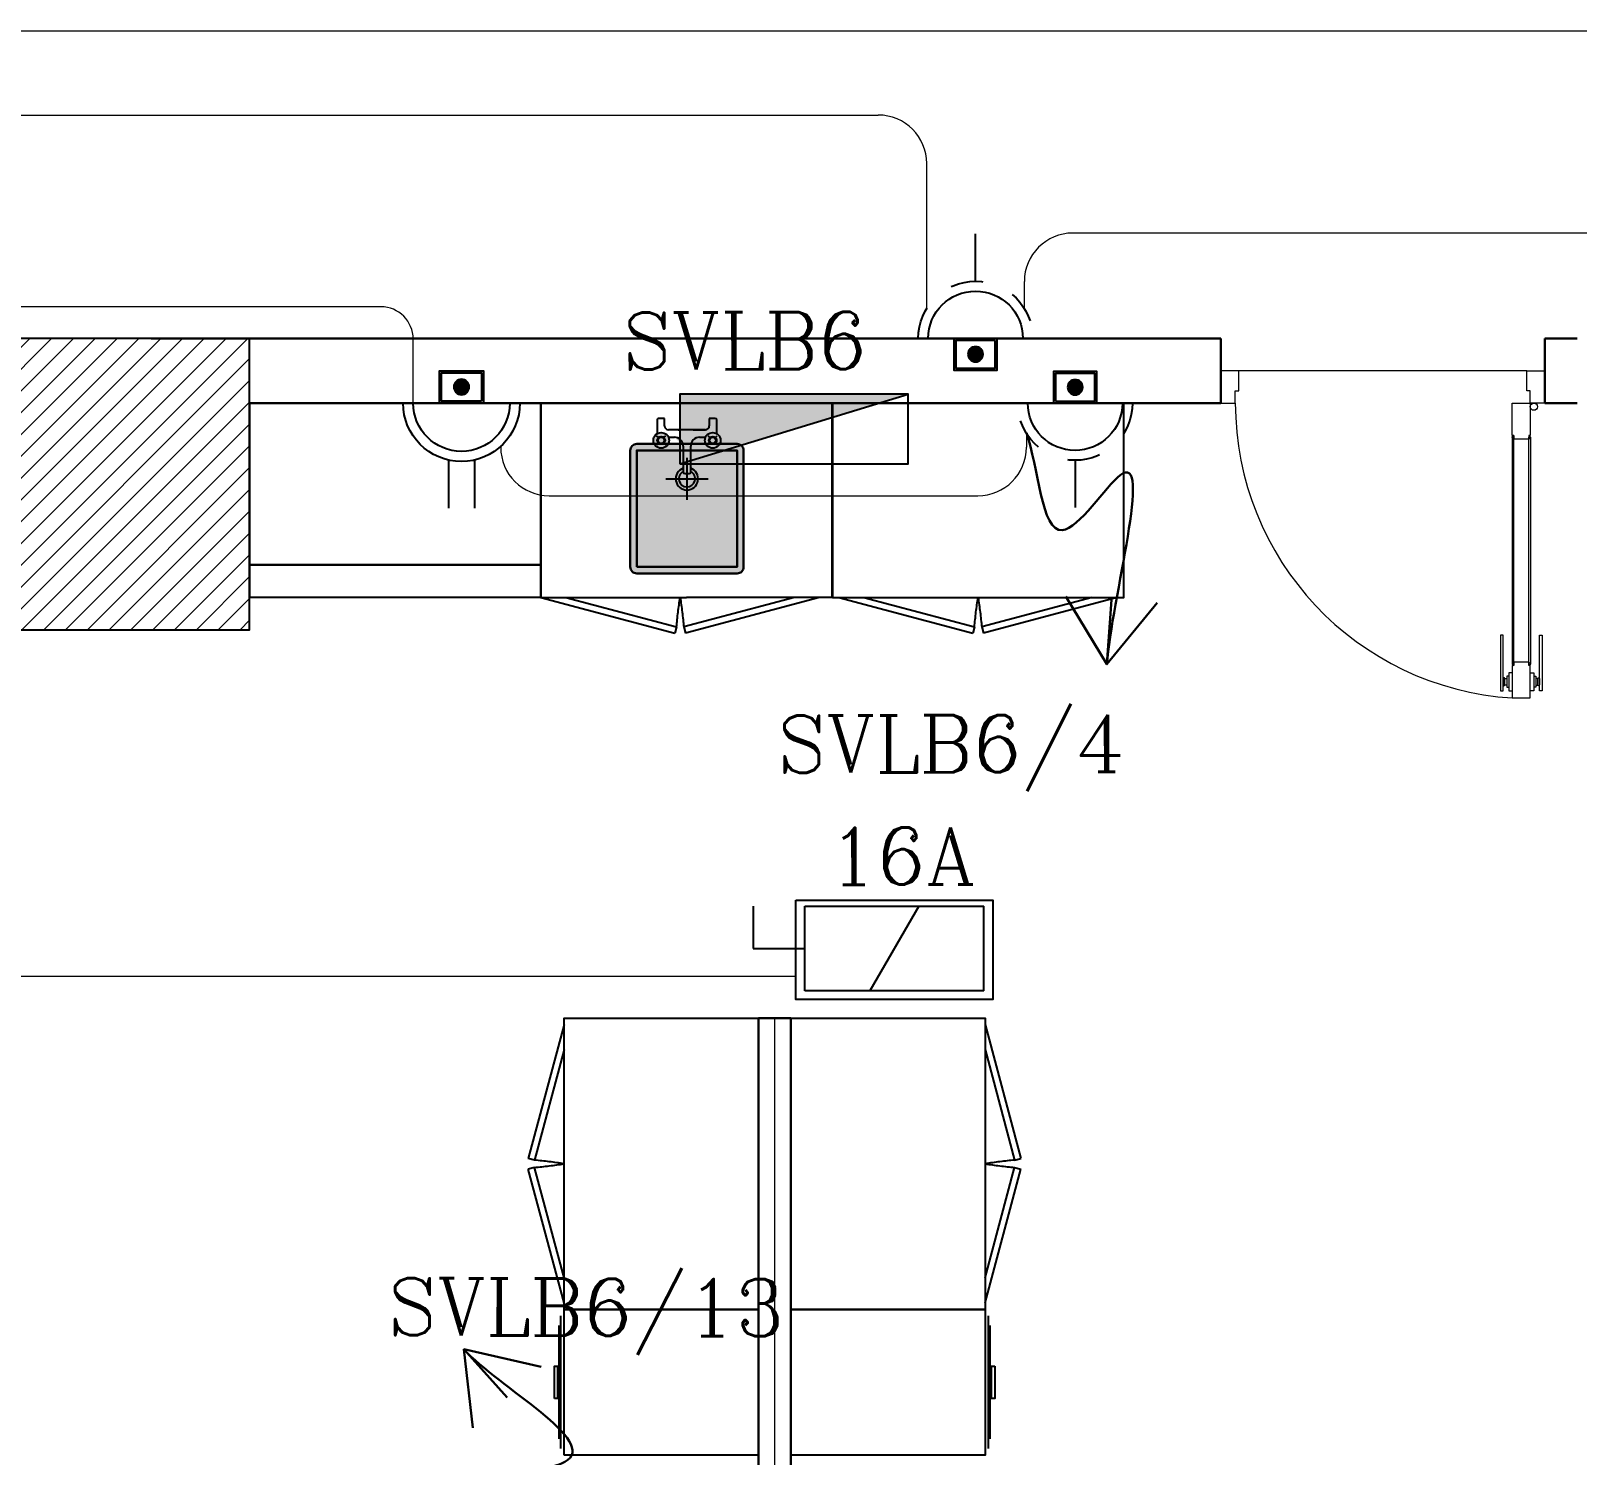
# Model space of a CAD drawing. Extents: x 1315 to 1416, y 473 to 837.
# Drawn here: x 1346.661 to 1351.436, y 584.752 to 589.152 of the extents above; entities that cross this region are included whole.
import ezdxf

# ---------------------------------------------------------------- set-up
doc = ezdxf.new("R2010")
doc.units = 0
doc.header["$MEASUREMENT"] = 0
doc.linetypes.add('ACAD_ISO02W100', pattern=[15, 12, -3])
doc.linetypes.add('DASHED', pattern=[19.05, 12.7, -6.35])
doc.layers.get('0').update_dxf_attribs({"color": 252, "linetype": 'CONTINUOUS', "lineweight": 30})
for name, color, linetype in [('-FUR', 252, 'CONTINUOUS'), ('E-SOCKETS', 6, 'CONTINUOUS'), ('E-WIRING', 3, 'CONTINUOUS'), ('ELE', 2, 'CONTINUOUS'), ('SAN', 252, 'CONTINUOUS'), ('WIRING', 4, 'CONTINUOUS')]:
    doc.layers.add(name, color=color, linetype=linetype)
for name, color, linetype, lineweight in [('Column', 252, 'CONTINUOUS', 25), ('DOOR', 252, 'CONTINUOUS', 9), ('elev', 252, 'CONTINUOUS', 9), ('hatch', 252, 'CONTINUOUS', 9), ('Wall', 252, 'CONTINUOUS', 30), ('WIRRING', 3, 'CONTINUOUS', 5)]:
    doc.layers.add(name, color=color, linetype=linetype, lineweight=lineweight)
doc.styles.add('ARIAL', font='arial.ttf')
doc.styles.add('E80', font='romanc.shx')
doc.dimstyles.new('DIM-100-IN', dxfattribs={"dimtxt": 0.22, "dimasz": 0.1, "dimexe": 0.15, "dimexo": 0.15, "dimgap": 0, "dimtad": 0, "dimrnd": 0.05, "dimzin": 1, "dimdsep": 46, "dimtxsty": 'ARIAL', "dimblk": 'DOT', "dimcen": 0.2, "dimclrd": 256, "dimclre": 256, "dimclrt": 23, "dimadec": 0, "dimazin": 0, "dimtfac": 1, "dimtmove": 2, "dimatfit": 2, "dimldrblk": 'OPEN90', "dimfxl": 0.15, "dimfxlon": 1, "dimtolj": 1, "dimtzin": 0, "dimlwe": -1, "dimarcsym": 0})

# ---------------------------------------------------------------- blocks, each defined once
blk = doc.blocks.new('d3')
at = {"layer": 'DOOR'}
for p, q in [((45.6622, -61.5054), (45.6622, -60.8055)), ((45.6672, -60.8055), (45.6672, -61.5054)), ((45.7138, -60.8055), (45.7138, -61.5054)), ((45.7188, -61.5054), (45.7188, -60.8055)), ((45.6738, -61.711), (46.5627, -61.711))]:
    blk.add_line(p, q, dxfattribs=at)
for points in [[(45.6343, -60.8945), (45.6263, -60.8945), (45.6263, -60.7222), (45.6343, -60.7222)], [(45.6672, -60.8), (45.6672, -60.8111), (45.7138, -60.8111), (45.7138, -60.8), (45.7183, -60.8), (45.7183, -60.7), (45.7183, -60.7), (45.6627, -60.7), (45.6627, -60.8)], [(45.7466, -60.8945), (45.7547, -60.8945), (45.7547, -60.7222), (45.7466, -60.7222)], [(45.6461, -60.74), (45.6396, -60.74), (45.6396, -60.7602), (45.6461, -60.7602)], [(45.7349, -60.74), (45.7414, -60.74), (45.7414, -60.7602), (45.7349, -60.7602)], [(45.6672, -61.511), (45.6672, -61.4999), (45.7138, -61.4999), (45.7138, -61.511), (45.7183, -61.511), (45.7183, -61.611), (45.7183, -61.611), (45.6627, -61.611), (45.6627, -61.511)], [(45.6183, -61.711), (45.6183, -61.611), (45.6627, -61.611), (45.6627, -61.6489), (45.6738, -61.6489), (45.6738, -61.711)], [(46.6183, -61.711), (46.6183, -61.611), (46.5737, -61.611), (46.5737, -61.6489), (46.5626, -61.6489), (46.5627, -61.711)]]:
    blk.add_lwpolyline(points, close=True, dxfattribs=at)
for points in [[(45.6343, -60.7403, -1), (45.6396, -60.7403), (45.6396, -60.7403), (45.6396, -60.7599), (45.6396, -60.7599, -1), (45.6343, -60.7599), (45.6343, -60.7599)], [(45.7466, -60.7403, 1), (45.7414, -60.7403), (45.7414, -60.7403), (45.7414, -60.7599), (45.7414, -60.7599, 1), (45.7466, -60.7599), (45.7466, -60.7599)], [(45.6672, -60.8105), (45.6672, -60.8105, -1), (45.6672, -60.8006)], [(45.7138, -60.8105), (45.7138, -60.8105, 1), (45.7138, -60.8006)], [(45.6672, -61.5005), (45.6672, -61.5005, 1), (45.6672, -61.5104)], [(45.7138, -61.5005), (45.7138, -61.5005, -1), (45.7138, -61.5104)]]:
    blk.add_lwpolyline(points, format="xyb", close=True, dxfattribs=at)
for points in [[(45.6516, -60.7674), (45.6461, -60.7674), (45.6461, -60.7329), (45.6516, -60.7329)], [(45.6627, -60.7778), (45.6516, -60.7778), (45.6516, -60.7222), (45.6627, -60.7222)], [(45.7183, -60.7778), (45.7294, -60.7778), (45.7294, -60.7222), (45.7183, -60.7222)], [(45.7294, -60.7674), (45.7349, -60.7674), (45.7349, -60.7329), (45.7294, -60.7329)]]:
    blk.add_lwpolyline(points, dxfattribs=at)
blk.add_circle((45.6516, -61.5999), 0.0111, dxfattribs=at)
blk.add_arc((45.6609, -61.611), 0.9128, 360, 86.3977, dxfattribs=at)
blk = doc.blocks.new('YY5Y5')
at = {"layer": 'SAN', "color": 1}
for p, q in [((433.83, 542.04), (433.83, 538.56)), ((435.73, 542.41), (434.2, 542.41)), ((435.73, 540.55), (435.73, 542.41)), ((447.16, 542.41), (447.16, 540.55)), ((448.69, 542.41), (447.16, 542.41)), ((449.07, 538.56), (449.07, 542.04)), ((434.16, 537.56), (433.7, 538.02)), ((435.58, 537.56), (436.04, 538.02)), ((436.72, 537.65), (438.25, 537.65)), ((446.18, 539.55), (436.73, 539.55)), ((443.04, 539.55), (446.16, 539.55)), ((444.65, 537.65), (446.18, 537.65)), ((447.32, 537.56), (446.86, 538.02)), ((448.74, 537.56), (449.2, 538.02)), ((434.16, 536.15), (433.7, 535.69)), ((435.58, 536.15), (436.04, 535.69)), ((440.5, 535.4), (440.5, 528.74)), ((442.4, 528.74), (442.4, 535.4)), ((447.32, 536.15), (446.86, 535.69)), ((448.74, 536.15), (449.2, 535.69)), ((440.87, 528.36), (442.03, 528.36))]:
    blk.add_line(p, q, dxfattribs=at)
at = {"layer": 'SAN', "color": 1, "linetype": 'Continuous'}
blk.add_line((439.23, 539.55), (439.86, 539.55), dxfattribs=at)
at = {"layer": 'SAN', "color": 2, "linetype": 'DASHED'}
for points in [[(441.45, 532.42), (441.45, 521.63)], [(436.06, 527.03), (446.84, 527.03)]]:
    blk.add_lwpolyline(points, dxfattribs=at)
at = {"layer": 'SAN', "color": 1}
for centre, radius in [((434.87, 536.85), 2), ((434.87, 536.85), 1), ((434.87, 536.85), 0.8), ((448.03, 536.85), 2), ((448.03, 536.85), 1), ((448.03, 536.85), 0.8)]:
    blk.add_circle(centre, radius, dxfattribs=at)
for centre, radius, start, end in [((434.2, 542.04), 0.375, 90, 180), ((448.69, 542.04), 0.375, 0, 90), ((436.73, 540.55), 1, 180, 270), ((438.25, 535.4), 2.25, 0, 90), ((444.65, 535.4), 2.25, 90, 180), ((446.16, 540.55), 1, 270, 0), ((441.45, 527.03), 2.86, 109.4319, 70.5681), ((441.45, 527.03), 2.08, 117.2765, 62.7235), ((440.87, 528.74), 0.375, 180, 270), ((442.03, 528.74), 0.375, 270, 360)]:
    blk.add_arc(centre, radius, start, end, dxfattribs=at)
blk = doc.blocks.new('fd')
at = {"layer": '-FUR'}
h = blk.add_hatch(color=254, dxfattribs=at)
h.paths.add_polyline_path([(1322.6636, 576.6994), (1322.3536, 576.6994), (1322.3536, 577.0594), (1322.6636, 577.0594)], flags=16)
edge = h.paths.add_edge_path()
edge.add_line((1322.6636, 576.6794), (1322.3536, 576.6794))
edge.add_arc((1322.3536, 576.6994), 0.02, 180, 270, ccw=False)
edge.add_line((1322.3336, 576.6994), (1322.3336, 577.0594))
edge.add_arc((1322.3536, 577.0594), 0.02, 90, 180, ccw=False)
edge.add_line((1322.3536, 577.0794), (1322.6636, 577.0794))
edge.add_arc((1322.6636, 577.0594), 0.02, 0, 90, ccw=False)
edge.add_line((1322.6836, 577.0594), (1322.6836, 576.6994))
edge.add_arc((1322.6636, 576.6994), 0.02, -90, 0, ccw=False)
blk.add_hatch(color=253, dxfattribs=at).paths.add_polyline_path([(1322.6636, 577.0594), (1322.6636, 576.6994), (1322.3536, 576.6994), (1322.3536, 577.0594)])
h = blk.add_hatch(color=251, dxfattribs=at)
h.paths.add_polyline_path([(1322.6337, 577.0294), (1322.6636, 577.0594), (1322.6636, 576.6994), (1322.6336, 576.7294)])
h.paths.add_polyline_path([(1322.6336, 576.7294), (1322.6636, 576.6994), (1322.3536, 576.6994), (1322.3836, 576.7294)])
h = blk.add_hatch(color=252, dxfattribs=at)
h.paths.add_polyline_path([(1322.3836, 577.0294), (1322.3536, 577.0594), (1322.6636, 577.0594), (1322.6337, 577.0294)])
h.paths.add_polyline_path([(1322.3836, 576.7294), (1322.3536, 576.6994), (1322.3536, 577.0594), (1322.3836, 577.0294)])
for p, q in [((1322.4784, 577.2056), (1322.0597, 577.2056)), ((1322.4784, 577.2056), (1322.9597, 577.2056)), ((1322.0597, 576.6056), (1322.5097, 576.6056)), ((1322.9597, 576.6056), (1322.5097, 576.6056))]:
    blk.add_line(p, q, dxfattribs=at)
at = {"layer": '-FUR', "linetype": 'ACAD_ISO02W100'}
for p, q in [((1322.0597, 577.2056), (1322.5097, 577.2056)), ((1322.9597, 577.2056), (1322.5097, 577.2056)), ((1322.0997, 576.6056), (1322.5133, 576.4948)), ((1322.177, 576.6056), (1322.5185, 576.5141)), ((1322.8824, 576.6056), (1322.541, 576.5141)), ((1322.9597, 576.6056), (1322.5462, 576.4948)), ((1322.5185, 576.5141), (1322.5133, 576.4948)), ((1322.541, 576.5141), (1322.5462, 576.4948))]:
    blk.add_line(p, q, dxfattribs=at)
for centre, start, end in [((1324.045, 576.3727), 171.2611, 174.7069), ((1321.0144, 576.3727), 5.2931, 8.7389)]:
    blk.add_arc(centre, 1.5331, start, end, dxfattribs=at)
for p, q in [((1322.0597, 577.2056), (1322.0597, 576.6056)), ((1322.9597, 577.2056), (1322.9597, 576.6056))]:
    blk.add_line(p, q)
blk.add_lwpolyline([(1322.6636, 576.6794), (1322.3536, 576.6794, -0.414214), (1322.3336, 576.6994), (1322.3336, 577.0594, -0.414214), (1322.3536, 577.0794), (1322.6636, 577.0794, -0.414214), (1322.6836, 577.0594), (1322.6836, 576.6994, -0.414214)], format="xyb", close=True)
blk.add_lwpolyline([(1322.6636, 576.6794), (1322.3536, 576.6794, -0.414214), (1322.3336, 576.6994), (1322.3336, 577.0594, -0.414214), (1322.3536, 577.0794), (1322.6636, 577.0794, -0.414214), (1322.6836, 577.0594), (1322.6836, 576.6994, -0.414214)], format="xyb", close=True)
blk.add_lwpolyline([(1322.6636, 576.6994), (1322.3536, 576.6994), (1322.3536, 577.0594), (1322.6636, 577.0594)], close=True)
at = {"extrusion": (0, 0, -1), "xscale": 0.0121000000000322, "yscale": 0.0121000000000322, "zscale": -0.0121}
blk.add_blockref('YY5Y5', (-1327.8502, 570.5947), dxfattribs=at)
blk = doc.blocks.new('juy')
blk.add_line((1322.9597, 577.2056), (1322.9597, 576.6056))
blk.add_blockref('fd', (0, 0))
blk = doc.blocks.new('5')
at = {"layer": '-FUR', "linetype": 'ACAD_ISO02W100'}
for p, q in [((41999.7885, -66320.4478), (42000.6885, -66320.4478)), ((41999.8085, -66321.0478), (42000.2221, -66321.1587)), ((41999.8858, -66321.0478), (42000.2273, -66321.1393)), ((42000.5913, -66321.0478), (42000.2498, -66321.1393)), ((42000.6685, -66321.0478), (42000.255, -66321.1587)), ((42000.2273, -66321.1393), (42000.2221, -66321.1587)), ((42000.2498, -66321.1393), (42000.255, -66321.1587))]:
    blk.add_line(p, q, dxfattribs=at)
at = {"layer": '-FUR'}
blk.add_lwpolyline([(41999.7885, -66320.4478), (42000.6885, -66320.4478), (42000.6885, -66321.0478), (41999.7885, -66321.0478)], close=True, dxfattribs=at)
at = {"layer": '-FUR', "linetype": 'ACAD_ISO02W100'}
for centre, start, end in [((42001.7538, -66321.2808), 171.2611, 174.7069), ((41998.7233, -66321.2808), 5.2931, 8.7389)]:
    blk.add_arc(centre, 1.5331, start, end, dxfattribs=at)
blk = doc.blocks.new('ba7es')
at = {"layer": '-FUR', "linetype": 'ACAD_ISO02W100'}
blk.add_line((1323.8895, 576.6578), (1322.9895, 576.6578), dxfattribs=at)
for p, q in [((1323.8895, 577.2578), (1322.9895, 577.2578)), ((1322.9895, 577.2578), (1322.9895, 576.6578)), ((1323.8895, 576.6578), (1323.8895, 577.2578)), ((1322.9895, 576.6578), (1322.9895, 576.7578)), ((1322.9895, 576.7578), (1323.8895, 576.7578))]:
    blk.add_line(p, q)
blk = doc.blocks.new('3')
at = {"layer": '-FUR', "linetype": 'ACAD_ISO02W100'}
blk.add_line((41990.0194, -66320.4802), (41990.4694, -66320.4802), dxfattribs=at)
at = {"layer": '-FUR'}
for p, q in [((41990.0394, -66321.0902), (41990.4494, -66321.0902)), ((41990.0694, -66321.0952), (41990.4194, -66321.0952))]:
    blk.add_line(p, q, dxfattribs=at)
blk.add_lwpolyline([(41990.0194, -66321.0802), (41990.4694, -66321.0802), (41990.4694, -66320.4802), (41990.0194, -66320.4802)], close=True, dxfattribs=at)
at = {"layer": '-FUR', "color": 1}
blk.add_lwpolyline([(41990.1944, -66321.1102), (41990.2944, -66321.1102), (41990.2944, -66321.1002), (41990.1944, -66321.1002)], close=True, dxfattribs=at)
blk = doc.blocks.new('LAB 2')
h = blk.add_hatch(color=251)
h.set_gradient(color1=(255, 191, 127), color2=(255, 181, 107), one_color=1, tint=0.71)
edge = h.paths.add_edge_path(flags=16)
edge.add_line((998.1443, 453.3707), (998.4543, 453.3707))
edge.add_arc((998.4543, 453.3907), 0.02, 270, 360)
edge.add_line((998.4743, 453.3907), (998.4743, 453.7507))
edge.add_arc((998.4543, 453.7507), 0.02, 360, 450)
edge.add_line((998.4543, 453.7707), (998.1443, 453.7707))
edge.add_arc((998.1443, 453.7507), 0.02, 450, 540)
edge.add_line((998.1243, 453.7507), (998.1243, 453.3907))
edge.add_arc((998.1443, 453.3907), 0.02, 540, 630)
edge = h.paths.add_edge_path()
edge.add_arc((998.3789, 453.7819), 0.0242, 180, 540, ccw=False)
edge = h.paths.add_edge_path(flags=16)
edge.add_arc((998.3789, 453.7819), 0.0121, 180, 540, ccw=False)
edge = h.paths.add_edge_path(flags=16)
edge.add_arc((998.3789, 453.7819), 0.00968, 180, 540, ccw=False)
edge = h.paths.add_edge_path(flags=16)
edge.add_line((998.3875, 453.7733), (998.393, 453.7678))
edge = h.paths.add_edge_path(flags=16)
edge.add_line((998.3875, 453.7904), (998.393, 453.796))
edge = h.paths.add_edge_path(flags=16)
edge.add_line((998.3704, 453.7733), (998.3648, 453.7678))
edge = h.paths.add_edge_path(flags=16)
edge.add_line((998.3704, 453.7904), (998.3648, 453.796))
h = blk.add_hatch(color=251)
h.set_gradient(color1=(255, 191, 127), color2=(255, 181, 107), one_color=1, tint=0.71)
edge = h.paths.add_edge_path(flags=16)
edge.add_line((998.1443, 453.3707), (998.4543, 453.3707))
edge.add_arc((998.4543, 453.3907), 0.02, 270, 360)
edge.add_line((998.4743, 453.3907), (998.4743, 453.7507))
edge.add_arc((998.4543, 453.7507), 0.02, 360, 450)
edge.add_line((998.4543, 453.7707), (998.1443, 453.7707))
edge.add_arc((998.1443, 453.7507), 0.02, 450, 540)
edge.add_line((998.1243, 453.7507), (998.1243, 453.3907))
edge.add_arc((998.1443, 453.3907), 0.02, 540, 630)
edge = h.paths.add_edge_path()
edge.add_arc((998.2197, 453.7819), 0.0242, 180, 540, ccw=False)
edge = h.paths.add_edge_path(flags=16)
edge.add_arc((998.2197, 453.7819), 0.0121, 180, 540, ccw=False)
edge = h.paths.add_edge_path(flags=16)
edge.add_arc((998.2197, 453.7819), 0.00968, 180, 540, ccw=False)
edge = h.paths.add_edge_path(flags=16)
edge.add_line((998.2282, 453.7733), (998.2338, 453.7678))
edge = h.paths.add_edge_path(flags=16)
edge.add_line((998.2282, 453.7904), (998.2338, 453.796))
edge = h.paths.add_edge_path(flags=16)
edge.add_line((998.2111, 453.7733), (998.2056, 453.7678))
edge = h.paths.add_edge_path(flags=16)
edge.add_line((998.2111, 453.7904), (998.2056, 453.796))
h = blk.add_hatch(color=251)
h.set_gradient(color1=(255, 191, 127), color2=(255, 181, 107), one_color=1, tint=0.71)
h.paths.add_polyline_path([(998.1443, 453.3907), (998.4543, 453.3907), (998.4543, 453.7507), (998.1443, 453.7507)], flags=0)
edge = h.paths.add_edge_path(flags=17)
edge.add_line((998.1443, 453.3707), (998.4543, 453.3707))
edge.add_arc((998.4543, 453.3907), 0.02, 270, 360)
edge.add_line((998.4743, 453.3907), (998.4743, 453.7507))
edge.add_arc((998.4543, 453.7507), 0.02, 360, 450)
edge.add_line((998.4543, 453.7707), (998.1443, 453.7707))
edge.add_arc((998.1443, 453.7507), 0.02, 450, 540)
edge.add_line((998.1243, 453.7507), (998.1243, 453.3907))
edge.add_arc((998.1443, 453.3907), 0.02, 540, 630)
edge = h.paths.add_edge_path(flags=0)
edge.add_line((998.3108, 453.6836), (998.3108, 453.7643))
edge = h.paths.add_edge_path(flags=0)
edge.add_line((998.2878, 453.7643), (998.2878, 453.6836))
edge = h.paths.add_edge_path(flags=0)
edge.add_line((998.2993, 453.7282), (998.2993, 453.5977))
edge = h.paths.add_edge_path(flags=0)
edge.add_line((998.234, 453.663), (998.3646, 453.663))
edge = h.paths.add_edge_path(flags=0)
edge.add_arc((998.2993, 453.663), 0.0346, 109.4319, 430.5681, ccw=False)
edge = h.paths.add_edge_path(flags=0)
edge.add_arc((998.2993, 453.663), 0.0251, 117.2765, 422.7235, ccw=False)
edge = h.paths.add_edge_path(flags=0)
edge.add_arc((998.3063, 453.6836), 0.00454, 270, 360, ccw=False)
edge = h.paths.add_edge_path(flags=0)
edge.add_arc((998.2923, 453.6836), 0.00454, 180, 270, ccw=False)
edge = h.paths.add_edge_path(flags=0)
edge.add_line((998.2923, 453.6791), (998.3063, 453.6791))
edge = h.paths.add_edge_path(flags=16)
edge.add_arc((998.3789, 453.7819), 0.0121, 180, 540, ccw=False)
edge = h.paths.add_edge_path(flags=16)
edge.add_line((998.2282, 453.7733), (998.2338, 453.7678))
edge = h.paths.add_edge_path(flags=16)
edge.add_line((998.2111, 453.7733), (998.2056, 453.7678))
edge = h.paths.add_edge_path(flags=16)
edge.add_line((998.3875, 453.7733), (998.393, 453.7678))
edge = h.paths.add_edge_path(flags=16)
edge.add_line((998.3704, 453.7733), (998.3648, 453.7678))
h = blk.add_hatch(color=251)
h.set_gradient(color1=(255, 191, 127), color2=(255, 181, 107), one_color=1, tint=0.71)
edge = h.paths.add_edge_path(flags=17)
edge.add_line((998.1443, 453.3707), (998.4543, 453.3707))
edge.add_arc((998.4543, 453.3907), 0.02, 270, 360)
edge.add_line((998.4743, 453.3907), (998.4743, 453.7507))
edge.add_arc((998.4543, 453.7507), 0.02, 360, 450)
edge.add_line((998.4543, 453.7707), (998.1443, 453.7707))
edge.add_arc((998.1443, 453.7507), 0.02, 450, 540)
edge.add_line((998.1243, 453.7507), (998.1243, 453.3907))
edge.add_arc((998.1443, 453.3907), 0.02, 540, 630)
h.paths.add_polyline_path([(998.1443, 453.3907), (998.4543, 453.3907), (998.4543, 453.7507), (998.1443, 453.7507)], flags=0)
edge = h.paths.add_edge_path(flags=0)
edge.add_line((998.3108, 453.6836), (998.3108, 453.7643))
edge = h.paths.add_edge_path(flags=0)
edge.add_line((998.2878, 453.7643), (998.2878, 453.6836))
edge = h.paths.add_edge_path(flags=0)
edge.add_line((998.2993, 453.7282), (998.2993, 453.5977))
edge = h.paths.add_edge_path(flags=0)
edge.add_line((998.234, 453.663), (998.3646, 453.663))
edge = h.paths.add_edge_path(flags=0)
edge.add_arc((998.2993, 453.663), 0.0346, 109.4319, 430.5681, ccw=False)
edge = h.paths.add_edge_path(flags=0)
edge.add_arc((998.2993, 453.663), 0.0251, 117.2765, 422.7235, ccw=False)
edge = h.paths.add_edge_path(flags=0)
edge.add_arc((998.3063, 453.6836), 0.00454, 270, 360, ccw=False)
edge = h.paths.add_edge_path(flags=0)
edge.add_arc((998.2923, 453.6836), 0.00454, 180, 270, ccw=False)
edge = h.paths.add_edge_path(flags=0)
edge.add_line((998.2923, 453.6791), (998.3063, 453.6791))
edge = h.paths.add_edge_path(flags=16)
edge.add_arc((998.3789, 453.7819), 0.0121, 180, 540, ccw=False)
edge = h.paths.add_edge_path(flags=16)
edge.add_line((998.2282, 453.7733), (998.2338, 453.7678))
edge = h.paths.add_edge_path(flags=16)
edge.add_line((998.2111, 453.7733), (998.2056, 453.7678))
edge = h.paths.add_edge_path(flags=16)
edge.add_line((998.3875, 453.7733), (998.393, 453.7678))
edge = h.paths.add_edge_path(flags=16)
edge.add_line((998.3704, 453.7733), (998.3648, 453.7678))
h = blk.add_hatch(color=251)
h.set_gradient(color1=(255, 191, 127), color2=(255, 181, 107), one_color=1, tint=0.71)
edge = h.paths.add_edge_path(flags=16)
edge.add_line((998.1443, 453.3707), (998.4543, 453.3707))
edge.add_arc((998.4543, 453.3907), 0.02, 270, 360)
edge.add_line((998.4743, 453.3907), (998.4743, 453.7507))
edge.add_arc((998.4543, 453.7507), 0.02, 360, 450)
edge.add_line((998.4543, 453.7707), (998.1443, 453.7707))
edge.add_arc((998.1443, 453.7507), 0.02, 450, 540)
edge.add_line((998.1243, 453.7507), (998.1243, 453.3907))
edge.add_arc((998.1443, 453.3907), 0.02, 540, 630)
h.paths.add_polyline_path([(998.1443, 453.3907), (998.4543, 453.3907), (998.4543, 453.7507), (998.1443, 453.7507)], flags=0)
edge = h.paths.add_edge_path(flags=17)
edge.add_line((998.1443, 453.3707), (998.4543, 453.3707))
edge.add_arc((998.4543, 453.3907), 0.02, 270, 360)
edge.add_line((998.4743, 453.3907), (998.4743, 453.7507))
edge.add_arc((998.4543, 453.7507), 0.02, 360, 450)
edge.add_line((998.4543, 453.7707), (998.1443, 453.7707))
edge.add_arc((998.1443, 453.7507), 0.02, 450, 540)
edge.add_line((998.1243, 453.7507), (998.1243, 453.3907))
edge.add_arc((998.1443, 453.3907), 0.02, 540, 630)
edge = h.paths.add_edge_path(flags=0)
edge.add_line((998.3108, 453.6836), (998.3108, 453.7643))
edge = h.paths.add_edge_path(flags=0)
edge.add_line((998.2878, 453.7643), (998.2878, 453.6836))
edge = h.paths.add_edge_path(flags=0)
edge.add_line((998.2993, 453.7282), (998.2993, 453.5977))
edge = h.paths.add_edge_path(flags=0)
edge.add_line((998.234, 453.663), (998.3646, 453.663))
edge = h.paths.add_edge_path(flags=0)
edge.add_arc((998.2993, 453.663), 0.0346, 109.4319, 430.5681, ccw=False)
edge = h.paths.add_edge_path(flags=0)
edge.add_arc((998.2993, 453.663), 0.0251, 117.2765, 422.7235, ccw=False)
edge = h.paths.add_edge_path(flags=0)
edge.add_arc((998.3063, 453.6836), 0.00454, 270, 360, ccw=False)
edge = h.paths.add_edge_path(flags=0)
edge.add_arc((998.2923, 453.6836), 0.00454, 180, 270, ccw=False)
edge = h.paths.add_edge_path(flags=0)
edge.add_line((998.2923, 453.6791), (998.3063, 453.6791))
edge = h.paths.add_edge_path(flags=16)
edge.add_arc((998.2197, 453.7819), 0.0121, 180, 540, ccw=False)
edge = h.paths.add_edge_path(flags=16)
edge.add_arc((998.3789, 453.7819), 0.0121, 180, 540, ccw=False)
edge = h.paths.add_edge_path(flags=16)
edge.add_line((998.2282, 453.7733), (998.2338, 453.7678))
edge = h.paths.add_edge_path(flags=16)
edge.add_line((998.2111, 453.7733), (998.2056, 453.7678))
edge = h.paths.add_edge_path(flags=16)
edge.add_line((998.3875, 453.7733), (998.393, 453.7678))
edge = h.paths.add_edge_path(flags=16)
edge.add_line((998.3704, 453.7733), (998.3648, 453.7678))
h = blk.add_hatch(color=251)
h.set_gradient(color1=(255, 191, 127), color2=(255, 181, 107), one_color=1, tint=0.71)
edge = h.paths.add_edge_path(flags=16)
edge.add_line((998.1443, 453.3707), (998.4543, 453.3707))
edge.add_arc((998.4543, 453.3907), 0.02, 270, 360)
edge.add_line((998.4743, 453.3907), (998.4743, 453.7507))
edge.add_arc((998.4543, 453.7507), 0.02, 360, 450)
edge.add_line((998.4543, 453.7707), (998.1443, 453.7707))
edge.add_arc((998.1443, 453.7507), 0.02, 450, 540)
edge.add_line((998.1243, 453.7507), (998.1243, 453.3907))
edge.add_arc((998.1443, 453.3907), 0.02, 540, 630)
edge = h.paths.add_edge_path(flags=0)
edge.add_line((998.3108, 453.6836), (998.3108, 453.7643))
edge = h.paths.add_edge_path()
edge.add_arc((998.338, 453.7643), 0.0272, 450, 540, ccw=False)
h = blk.add_hatch(color=251)
h.set_gradient(color1=(255, 191, 127), color2=(255, 181, 107), one_color=1, tint=0.71)
edge = h.paths.add_edge_path(flags=16)
edge.add_line((998.1443, 453.3707), (998.4543, 453.3707))
edge.add_arc((998.4543, 453.3907), 0.02, 270, 360)
edge.add_line((998.4743, 453.3907), (998.4743, 453.7507))
edge.add_arc((998.4543, 453.7507), 0.02, 360, 450)
edge.add_line((998.4543, 453.7707), (998.1443, 453.7707))
edge.add_arc((998.1443, 453.7507), 0.02, 450, 540)
edge.add_line((998.1243, 453.7507), (998.1243, 453.3907))
edge.add_arc((998.1443, 453.3907), 0.02, 540, 630)
edge = h.paths.add_edge_path(flags=0)
edge.add_line((998.2878, 453.7643), (998.2878, 453.6836))
edge = h.paths.add_edge_path()
edge.add_arc((998.2605, 453.7643), 0.0272, 360, 450, ccw=False)
at = {"color": 251}
for p, q in [((998.6199, 451.9968), (998.5199, 451.9968)), ((998.5199, 447.3952), (998.5199, 451.9968)), ((998.6199, 451.9968), (998.6199, 447.3948))]:
    blk.add_line(p, q, dxfattribs=at)
at = {"layer": 'elev', "color": 251, "linetype": 'Continuous'}
for p, q in [((999.1299, 451.9968), (998.0099, 451.9968)), ((998.5699, 451.9968), (998.5699, 446.3787))]:
    blk.add_line(p, q, dxfattribs=at)
at = {"color": 251}
blk.add_blockref('ba7es', (-326.0413, -123.361), dxfattribs=at)
at = {"color": 251, "xscale": -1}
blk.add_blockref('juy', (2320.8079, -123.3088), dxfattribs=at)
at = {"layer": 'Wall', "color": 251, "lineweight": 20, "xscale": -1}
blk.add_blockref('5', (42999.4368, 66774.3446), dxfattribs=at)
at = {"layer": 'Wall', "color": 251, "lineweight": 20}
for p, rotation in [((67318.9677, 42451.7853), 270), ((-65321.828, -41548.6917), 90)]:
    blk.add_blockref('5', p, dxfattribs=dict(at, rotation=rotation))
at = {"layer": 'Wall', "color": 251, "lineweight": 20, "xscale": -1}
for p, rotation in [((67319.0001, -41539.3726), 270), ((-65321.8603, 42441.1162), 90)]:
    blk.add_blockref('3', p, dxfattribs=dict(at, rotation=rotation))
blk = doc.blocks.new('_Dot')
at = {"color": 0, "linetype": 'ByBlock', "lineweight": -2}
blk.add_line((-0.5, 0), (-1, 0), dxfattribs=at)
at = {"color": 0, "linetype": 'ByBlock', "const_width": 0.5}
blk.add_lwpolyline([(-0.25, 0, 1), (0.25, 0, 1)], format="xyb", close=True, dxfattribs=at)
blk = doc.blocks.new('220v wp')
at = {"layer": 'E-SOCKETS'}
blk.add_hatch(color=2, dxfattribs=at).paths.add_polyline_path([(384917, 119867, 1), (384850.8, 119867, 1)])
at = {"layer": 'E-SOCKETS', "color": 2}
for p, q in [((384883.9, 120186.3), (384883.9, 120393)), ((385133.9, 119936.3), (384633.9, 119936.3)), ((385125.6, 119936.3), (384642.2, 119936.3))]:
    blk.add_line(p, q, dxfattribs=at)
for points in [[(384789.3, 119936.3), (384978.5, 119936.3), (384978.5, 119797.7), (384789.3, 119797.7)], [(384798.4, 119927.3), (384969.4, 119927.3), (384969.4, 119806.8), (384798.4, 119806.8)]]:
    blk.add_lwpolyline(points, close=True, dxfattribs=at)
blk.add_circle((384883.9, 119867), 33.1, dxfattribs=at)
at = {"layer": 'E-SOCKETS', "color": 7, "linetype": 'DASHED'}
blk.add_arc((384883.9, 119936.3), 250, 0, 180, dxfattribs=at)
at = {"layer": 'E-SOCKETS', "color": 2}
blk.add_arc((384883.9, 119936.3), 206.7, 0, 180, dxfattribs=at)
blk = doc.blocks.new('0PB')
at = {"layer": 'ELE'}
blk.add_hatch(color=256, dxfattribs=at).paths.add_polyline_path([(0.3, -0.075), (0.3, 0.1081), (-0.3, -0.075)])
at = {"layer": 'ELE', "color": 5}
blk.add_line((0.3, 0.1081), (-0.3, -0.075), dxfattribs=at)
at = {"layer": 'ELE', "color": 1}
blk.add_lwpolyline([(0.3, 0.1081), (-0.3, 0.1081), (-0.3, -0.075), (0.3, -0.075)], close=True, dxfattribs=at)
blk = doc.blocks.new('LOAD BREAK SWITCH IP')
at = {"layer": 'E-SOCKETS', "color": 6}
for p, q in [((1958.3192, -128.1367), (1958.3192, -128.2674)), ((1958.4787, -128.1367), (1959.0313, -128.1367)), ((1958.4787, -128.3981), (1958.4787, -128.1367)), ((1959.0313, -128.3981), (1959.0313, -128.1367)), ((1958.3192, -128.2674), (1958.4787, -128.2674)), ((1959.0313, -128.3981), (1958.4787, -128.3981))]:
    blk.add_line(p, q, dxfattribs=at)
at = {"layer": 'E-SOCKETS', "color": 3}
blk.add_line((1958.8305, -128.1367), (1958.6795, -128.3981), dxfattribs=at)
at = {"layer": 'E-SOCKETS', "color": 7}
blk.add_lwpolyline([(1958.4509, -128.118), (1959.0586, -128.118), (1959.0586, -128.4243), (1958.4509, -128.4243)], close=True, dxfattribs=at)
blk = doc.blocks.new('DOPLEX SOCKET WP')
at = {"layer": 'E-SOCKETS'}
blk.add_hatch(color=2, dxfattribs=at).paths.add_polyline_path([(48.2533, -124.2906, -1), (48.301, -124.2906, -1)])
at = {"layer": 'E-SOCKETS', "color": 2}
for p, q in [((48.2373, -124.0647), (48.2373, -123.9156)), ((48.3173, -124.0647), (48.3173, -123.9156)), ((48.0968, -124.2406), (48.4575, -124.2406)), ((48.1027, -124.2406), (48.4515, -124.2406))]:
    blk.add_line(p, q, dxfattribs=at)
for points in [[(48.3454, -124.2406), (48.2089, -124.2406), (48.2089, -124.3406), (48.3454, -124.3406)], [(48.3388, -124.2471), (48.2154, -124.2471), (48.2154, -124.3341), (48.3388, -124.3341)]]:
    blk.add_lwpolyline(points, close=True, dxfattribs=at)
blk.add_circle((48.2771, -124.2906), 0.0239, dxfattribs=at)
at = {"layer": 'E-SOCKETS', "color": 7, "linetype": 'DASHED'}
blk.add_arc((48.2771, -124.2406), 0.1804, 0, 180, dxfattribs=at)
at = {"layer": 'E-SOCKETS', "color": 2}
blk.add_arc((48.2771, -124.2406), 0.1491, 0, 180, dxfattribs=at)

msp = doc.modelspace()

# ---------------------------------------------------------------- hatches: boundary and pattern name
at = {"layer": 'hatch'}
h = msp.add_hatch(dxfattribs=at)
h.set_pattern_fill('ANSI31', color=256, scale=0.015, style=0)
h.set_pattern_definition([(45, (1573.86848, 265.07996), (-0.0336759605, 0.0336759605), [])])
h.paths.add_polyline_path([(1346.4363, 587.302), (1347.3363, 587.302), (1347.3363, 588.202), (1346.4363, 588.202)])

# ---------------------------------------------------------------- linework, layer by layer
at = {"layer": 'Column'}
msp.add_lwpolyline([(1346.4363, 587.302), (1347.3363, 587.302), (1347.3363, 588.202), (1346.4363, 588.202)], close=True, dxfattribs=at)
at = {"layer": 'Wall', "linetype": 'Continuous'}
for p, q in [((1347.0328, 588.202), (1350.3363, 588.202)), ((1350.3363, 588.002), (1350.3363, 588.202)), ((1351.3363, 588.202), (1351.4363, 588.202)), ((1351.3363, 588.002), (1351.3363, 588.202)), ((1347.3363, 588.002), (1350.3363, 588.002)), ((1351.3363, 588.002), (1351.4363, 588.002))]:
    msp.add_line(p, q, dxfattribs=at)
at = {"layer": 'WIRRING', "linetype": 'Continuous'}
for p, q in [((1340.6927, 589.1519), (1362.91, 589.1519)), ((1335.3797, 588.892), (1349.278, 588.892)), ((1349.428, 588.2944), (1349.428, 588.742)), ((1362.4189, 588.5274), (1349.8793, 588.5274)), ((1349.7293, 588.2944), (1349.7293, 588.3774)), ((1349.7356, 587.9102), (1349.7356, 587.8658)), ((1348.2621, 587.7158), (1349.5856, 587.7158)), ((1345.054, 586.2319), (1349.0238, 586.2319))]:
    msp.add_line(p, q, dxfattribs=at)
at = {"layer": 'WIRRING', "color": 3}
for p, q in [((1347.7419, 588.2997), (1346.2566, 588.2997)), ((1347.8419, 588.002), (1347.8419, 588.1997))]:
    msp.add_line(p, q, dxfattribs=at)
at = {"layer": 'WIRRING'}
msp.add_line((1348.1121, 587.8684), (1348.1121, 587.8658), dxfattribs=at)
at = {"layer": 'WIRRING', "linetype": 'Continuous'}
for centre, start, end in [((1349.278, 588.742), 0, 90), ((1349.8793, 588.3774), 90, 180), ((1349.5856, 587.8658), 270, 0)]:
    msp.add_arc(centre, 0.15, start, end, dxfattribs=at)
at = {"layer": 'WIRRING', "color": 3}
msp.add_arc((1347.7419, 588.1997), 0.1, 0, 90, dxfattribs=at)
at = {"layer": 'WIRRING'}
msp.add_arc((1348.2621, 587.8658), 0.15, 180, 270, dxfattribs=at)

# ---------------------------------------------------------------- block references
at = {"linetype": 'Continuous', "rotation": 180}
msp.add_blockref('d3', (1396.9546, 526.3911), dxfattribs=at)
at = {"color": 3}
msp.add_blockref('LAB 2', (350.3881, 134.1052), dxfattribs=at)
at = {"layer": 'E-SOCKETS', "xscale": -0.0007069318784261, "yscale": 0.0007069318781987, "zscale": 0.0007069318782705}
msp.add_blockref('220v wp', (1621.6653, 503.4152), dxfattribs=at)
at = {"layer": 'E-SOCKETS', "xscale": -0.0007069318784261, "yscale": 0.0007069318781987, "zscale": 0.0007069318782705, "rotation": 180}
msp.add_blockref('220v wp', (1077.7994, 672.7888), dxfattribs=at)
at = {"layer": 'E-WIRING', "xscale": 1.176042218903489, "yscale": 1.176042218903489, "zscale": 1.176042218903489, "rotation": 180}
msp.add_blockref('0PB', (1349.0181, 587.942), dxfattribs=at)
at = {"layer": 'WIRRING', "linetype": 'Continuous', "xscale": -1, "rotation": 180}
msp.add_blockref('DOPLEX SOCKET WP', (1299.7139, 463.7614), dxfattribs=at)
at = {"layer": 'WIRRING', "linetype": 'Continuous'}
msp.add_blockref('LOAD BREAK SWITCH IP', (-609.4271, 714.5843), dxfattribs=at)

# ---------------------------------------------------------------- texts
at = {"layer": 'WIRING', "color": 7, "extrusion": (5.9614e-05, -0.021173, 0.999776), "style": 'E80'}
for s, p in [('SVLB6', (1350.1393, 584.1752, -12.3718)), ('SVLB6/4', (1350.6136, 582.9289, -12.3454)), ('16A', (1350.7698, 582.5825, -12.3381))]:
    msp.add_text(s, height=0.1764, dxfattribs=at).set_placement(p)
at = {"layer": 'WIRING', "color": 7, "extrusion": (-5.9614e-05, -0.021173, 0.999776), "style": 'E80'}
msp.add_text('SVLB6/13', height=0.1764, rotation=360, dxfattribs=at).set_placement((1346.1108, 588.7828, -12.4694))

# ---------------------------------------------------------------- leaders
at = {"layer": 'WIRRING', "color": 6, "linetype": 'ByBlock', "path_type": 1}
for points in [[(1349.9844, 587.1952), (1350.0252, 587.7792), (1349.8464, 587.6093), (1349.7356, 587.9102)], [(1347.9985, 585.0791), (1348.3101, 584.7308), (1348.1562, 584.672), (1348.308, 584.4803)]]:
    msp.add_leader(points, dimstyle='DIM-100-IN', override={"dimasz": 0.2, "dimgap": 0.1, "dimtad": 0, "dimfxl": 1.25, "dimfxlon": 1}, dxfattribs=at)

doc.saveas('drawing.dxf')
